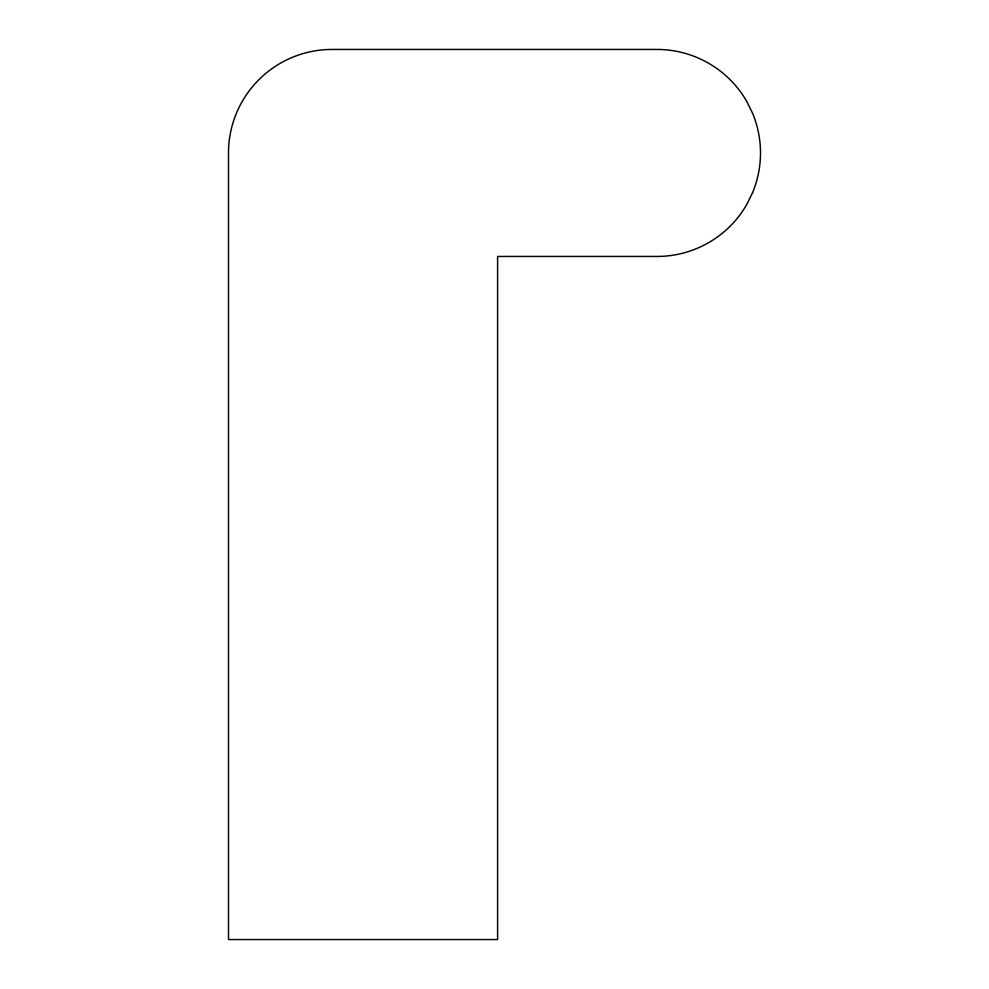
<?xml version="1.0" encoding="UTF-8"?>
<svg xmlns="http://www.w3.org/2000/svg" width="989" height="989" viewBox="0 0 989 989"><rect width="100%" height="100%" fill="white"/><g stroke="black" fill="none" stroke-linecap="round" stroke-linejoin="round"><path stroke-width="1.48" d="M752.617 192.558L746.633 204.698A103.499 103.499 0 0 1 656.993 256.448L497.603 256.448L497.603 939.55L228.508 939.55L228.508 152.949A103.499 103.499 0 0 1 332.007 49.45L656.993 49.45A103.499 103.499 0 0 1 746.633 101.199L752.617 113.339A103.499 103.499 0 0 1 752.617 192.558"/></g></svg>
